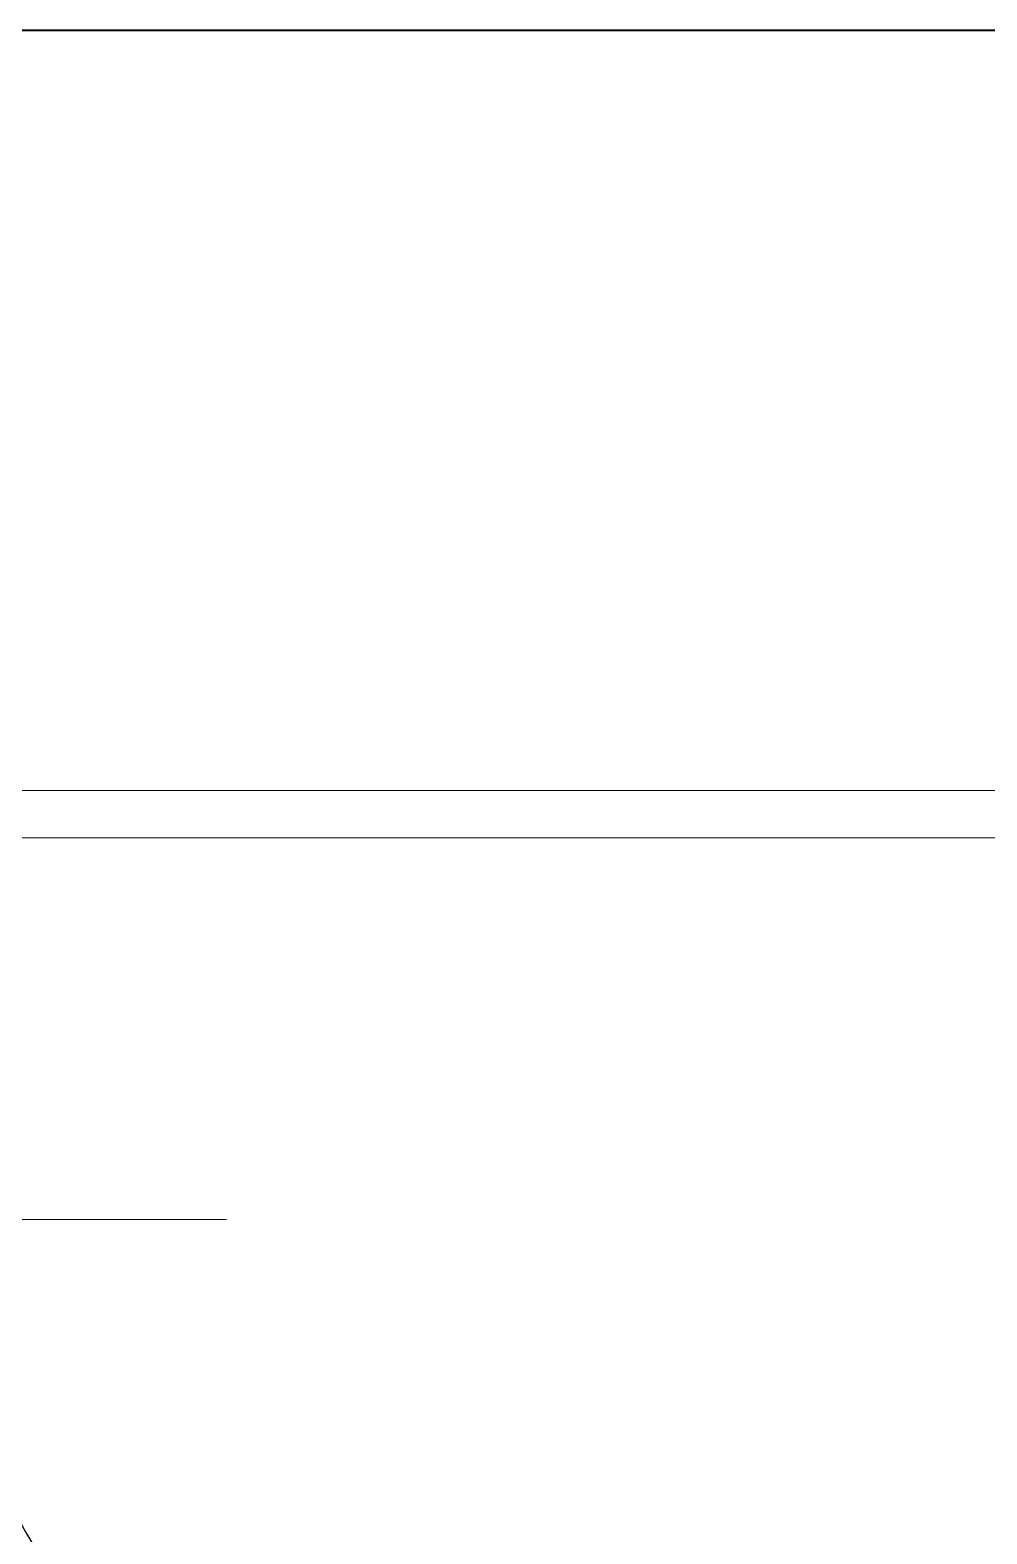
# Model space of a CAD drawing. Header units: feet. Extents: x 3381 to 684025, y 675186 to 4375940.
# Drawn here: x 682191.2 to 682292.5, y 4375781 to 4375940.2 of the extents above; entities that cross this region are included whole.
import ezdxf

# ---------------------------------------------------------------- set-up
doc = ezdxf.new("R2010")
doc.units = ezdxf.units.FT
doc.header["$MEASUREMENT"] = 0
doc.layers.get('0').update_dxf_attribs({"linetype": 'CONTINUOUS'})
doc.layers.add('km setka', color=170, linetype='CONTINUOUS', lineweight=15)
doc.layers.add('rabit xt', color=7, linetype='CONTINUOUS', lineweight=13)

msp = doc.modelspace()

# ---------------------------------------------------------------- linework, layer by layer
at = {"color": 4, "lineweight": 40}
msp.add_lwpolyline([(681221.81989, 4375940.241), (684025.06953, 4375940.241), (684025.06953, 4375354.8831), (681221.81989, 4375354.8831)], close=True, dxfattribs=at)
at = {"linetype": 'Continuous'}
msp.add_open_spline([(682139.47963, 4375868.22821), (682141.3006, 4375864.75779), (682147.60661, 4375852.73973), (682157.50344, 4375834.7584), (682171.49822, 4375815.49396), (682182.26949, 4375795.29608), (682193.23269, 4375777.41052), (682202.36035, 4375760.00732), (682215.7753, 4375741.48611), (682232.37485, 4375727.19698), (682243.90986, 4375712.36038), (682251.84002, 4375701.87762), (682263.15807, 4375689.959), (682271.40714, 4375679.26706), (682275.85095, 4375673.50726)], degree=3, knots=[0, 0, 0, 0, 11.759510365, 40.723209692, 61.46233043, 83.054978711, 109.290716658, 124.392743899, 141.962717605, 177.533007736, 189.558821443, 198.27648785, 216.955447681, 238.768866185, 238.768866185, 238.768866185, 238.768866185], dxfattribs=at)
at = {"layer": 'km setka', "flags": 128}
msp.add_lwpolyline([(682053.94134, 4375814.31584), (682212.02012, 4375814.31584)], dxfattribs=at)
at = {"layer": 'rabit xt', "color": 7, "lineweight": 20, "ltscale": 0.3, "elevation": 716.5}
msp.add_lwpolyline([(682023.42096, 4375859.72956), (682443.42096, 4375859.72956), (682443.42096, 4375562.72956)], dxfattribs=at)
msp.add_lwpolyline([(682043.42096, 4375854.72956), (682438.42096, 4375854.72956), (682438.42096, 4375567.72956), (682043.42096, 4375567.72956)], close=True, dxfattribs=at)

doc.saveas('drawing.dxf')
